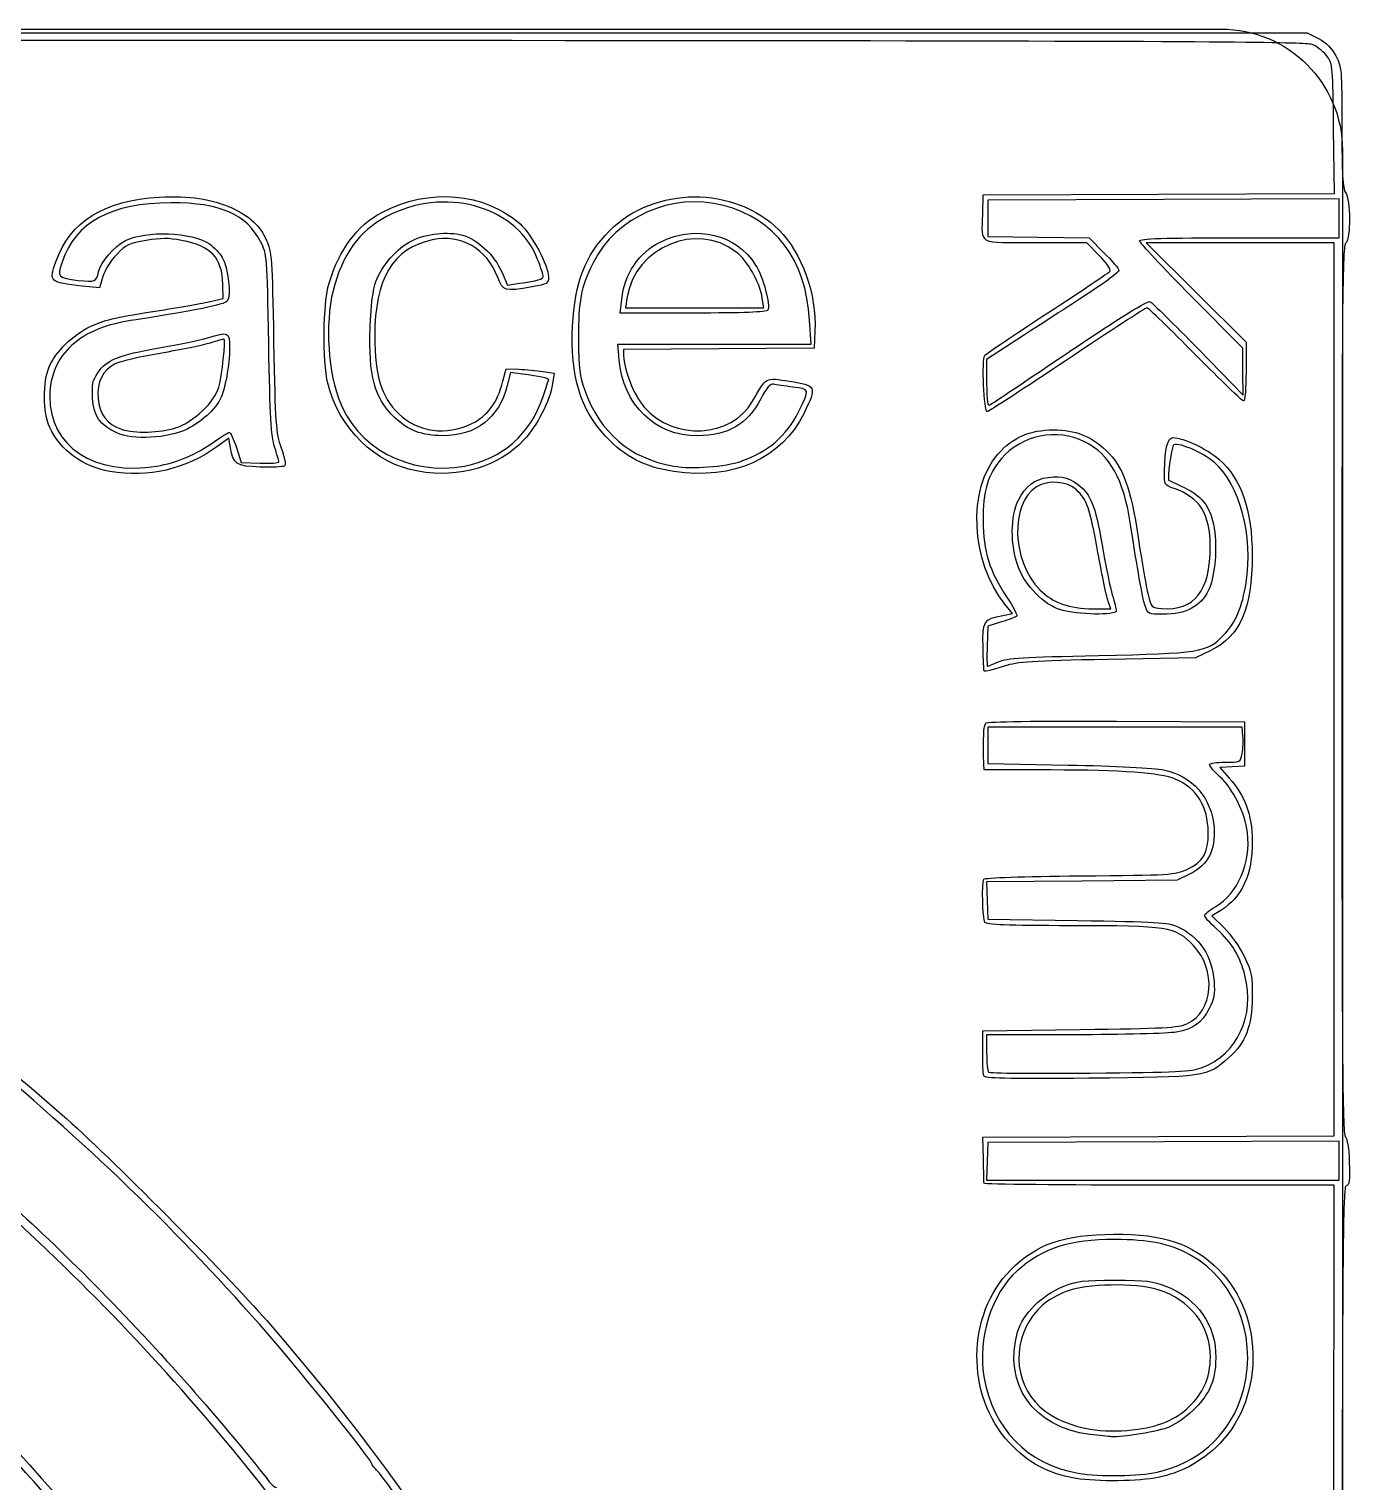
# Model space of a CAD drawing. Extents: x 30.9 to 96.9, y 156.2 to 225.1.
# Drawn here: x 81.48 to 96.92, y 208.09 to 225.06 of the extents above; entities that cross this region are included whole.
import ezdxf

# ---------------------------------------------------------------- set-up
doc = ezdxf.new("R2010")
doc.units = 0
doc.layers.add('Layer_1', color=7, linetype='CONTINUOUS')

msp = doc.modelspace()

# ---------------------------------------------------------------- linework, layer by layer
at = {"layer": 'Layer_1', "color": 3}
for p, q in [((32.344721, 225.064453), (95.400976, 225.064453)), ((63.88461, 225.022209), (96.40918, 225.022209)), ((96.40918, 225.022209), (96.54107, 224.952409)), ((96.72583, 223.143459), (96.71683, 223.899299)), ((96.819675, 223.645754), (96.819675, 157.5895)), ((92.61693, 222.899999), (92.62093, 223.127459)), ((92.62093, 223.127459), (94.67338, 223.135459)), ((94.73052, 223.073137), (92.67856, 223.065137)), ((92.67856, 223.065137), (92.67856, 222.852837)), ((94.67338, 223.135459), (96.72583, 223.143459)), ((96.78247, 223.081137), (94.73052, 223.073137)), ((96.78247, 222.853467), (96.78247, 223.081137)), ((92.67856, 222.852837), (92.67856, 222.640537)), ((96.78247, 222.625787), (96.78247, 222.853467)), ((92.67856, 222.640537), (93.26897, 222.632537)), ((93.83289, 222.566379), (93.23562, 222.566379)), ((93.26897, 222.632537), (93.85938, 222.624537)), ((93.97914, 222.417639), (93.83289, 222.566379)), ((93.85938, 222.624537), (94.03372, 222.451777)), ((95.62495, 222.565849), (94.52705, 222.565499)), ((94.52705, 222.565499), (95.11008, 221.985209)), ((95.61641, 222.625787), (96.78247, 222.625787)), ((96.72286, 222.566209), (95.62495, 222.565849)), ((96.72286, 217.349949), (96.72286, 222.566209)), ((86.99823, 222.227697), (87.06443, 222.073637)), ((82.30052, 222.041727), (82.09848, 222.062327)), ((82.33992, 222.173497), (82.30052, 222.041727)), ((83.74388, 221.915617), (83.74088, 222.081477)), ((87.06443, 222.073637), (87.20611, 222.094037)), ((83.57731, 221.877417), (83.74388, 221.915617)), ((88.38421, 221.746197), (88.401, 221.909167)), ((88.46601, 221.935827), (88.44551, 221.806937)), ((90.06121, 221.806937), (90.04249, 221.920667)), ((95.65562, 221.336797), (95.053, 221.944307)), ((95.11008, 221.985209), (95.6931, 221.404909)), ((89.2347, 221.746197), (88.38421, 221.746197)), ((88.44551, 221.806937), (89.25336, 221.806937)), ((89.25336, 221.806937), (90.06121, 221.806937)), ((90.61253, 221.382257), (90.59493, 221.662797)), ((90.65794, 221.537117), (90.64894, 221.336637)), ((88.37017, 221.203577), (88.35397, 221.382257)), ((88.35397, 221.382257), (89.48325, 221.382257)), ((89.48325, 221.382257), (90.61253, 221.382257)), ((93.09501, 221.483827), (92.66342, 221.202097)), ((95.6931, 221.404909), (95.6931, 221.060629)), ((89.53589, 221.328637), (88.42284, 221.320637)), ((88.42284, 221.320637), (88.42284, 221.248337)), ((90.64894, 221.336637), (89.53589, 221.328637)), ((92.66342, 221.202097), (92.66342, 220.926817)), ((93.63697, 221.300557), (93.63673, 221.300407)), ((95.13765, 221.323307), (95.65862, 220.788817)), ((95.65762, 221.062807), (95.65562, 221.336797)), ((87.01302, 220.950907), (87.05012, 221.094177)), ((87.05012, 221.094177), (87.19893, 221.089177)), ((87.10228, 221.050637), (87.06388, 220.900587)), ((87.24017, 221.032537), (87.10228, 221.050637)), ((87.47994, 221.064077), (87.61216, 221.044377)), ((87.61216, 221.044377), (87.59236, 220.917867)), ((95.65862, 220.788817), (95.65762, 221.062807)), ((82.50183, 220.345757), (82.50184, 220.345757)), ((83.1874, 220.403537), (83.1874, 220.403557)), ((83.8126, 220.285457), (83.66911, 220.182217)), ((83.8305, 220.173477), (83.8126, 220.285457)), ((83.89903, 220.176747), (83.95563, 220.002357)), ((83.95563, 220.002357), (84.17521, 219.993357)), ((89.8023, 220.017877), (89.80227, 220.017947)), ((82.42241, 219.896807), (82.42221, 219.896787)), ((82.97137, 219.958707), (82.97129, 219.958687)), ((86.02162, 219.897877), (86.02166, 219.897417)), ((86.5623, 219.959437), (86.56232, 219.959517)), ((89.01048, 219.895797), (89.01061, 219.896117)), ((92.96376, 218.234607), (92.87596, 218.345177)), ((94.1154, 218.289037), (94.0854, 218.368137)), ((94.0854, 218.368137), (94.08541, 218.368047)), ((92.83581, 218.137307), (92.67838, 218.089907)), ((92.8513, 218.214007), (92.96376, 218.234607)), ((93.53029, 218.277757), (93.53059, 218.277747)), ((93.91171, 218.291037), (94.1154, 218.289037)), ((92.67838, 218.089907), (92.66938, 217.855847)), ((95.28304, 217.805007), (95.10132, 217.717807)), ((92.80338, 217.672987), (92.80334, 217.672847)), ((95.10132, 217.717807), (94.07855, 217.699107)), ((92.63164, 217.568707), (92.63159, 217.568607)), ((96.72286, 212.133659), (96.72286, 217.349949)), ((94.17968, 216.977177), (95.67708, 216.969177)), ((95.67708, 216.969177), (95.67708, 216.711387)), ((94.16234, 216.908927), (92.67827, 216.908927)), ((92.67827, 216.908927), (92.67827, 216.696627)), ((95.64641, 216.908927), (94.16234, 216.908927)), ((95.65641, 216.804817), (95.64641, 216.908927)), ((92.67827, 216.696627), (92.67827, 216.484327)), ((95.67708, 216.711387), (95.67708, 216.453597)), ((92.63295, 216.408257), (92.63095, 216.476457)), ((92.67827, 216.484327), (93.61717, 216.465827)), ((95.53127, 216.444597), (95.38546, 216.435597)), ((95.38546, 216.435597), (95.49675, 216.312237)), ((95.67708, 216.453597), (95.53127, 216.444597)), ((93.41286, 216.407897), (92.63295, 216.408257)), ((93.7749, 215.109487), (92.66056, 215.099487)), ((92.66056, 215.099487), (92.66956, 214.881917)), ((94.88924, 215.119487), (93.7749, 215.109487)), ((95.04067, 215.195287), (94.88924, 215.119487)), ((92.66956, 214.881917), (92.67856, 214.664347)), ((95.39875, 214.767467), (95.29347, 214.702267)), ((92.67856, 214.664347), (93.72347, 214.649247)), ((95.29347, 214.702267), (95.43663, 214.562237)), ((92.61776, 213.360497), (93.75352, 213.375697)), ((92.61704, 213.117867), (92.61776, 213.360497)), ((93.68907, 213.314767), (92.66344, 213.314767)), ((92.66344, 213.314767), (92.66344, 213.107527)), ((95.18132, 212.931067), (95.18103, 212.931377)), ((92.62882, 212.835697), (92.62854, 212.835477)), ((92.61934, 212.117659), (94.67111, 212.125659)), ((92.62534, 211.859879), (92.61934, 212.117659)), ((92.67831, 212.055917), (92.66931, 211.836037)), ((94.73027, 212.063917), (92.67831, 212.055917)), ((94.67111, 212.125659), (96.72286, 212.133659)), ((96.78221, 212.071917), (94.73027, 212.063917)), ((96.78221, 211.844247), (96.78221, 212.071917)), ((96.78201, 211.616157), (96.78221, 211.844247)), ((92.66931, 211.836037), (92.66031, 211.616157)), ((92.66031, 211.616157), (94.72116, 211.616157)), ((96.72281, 211.556539), (94.67839, 211.556539)), ((94.72116, 211.616157), (96.78201, 211.616157)), ((96.71481, 199.963539), (96.72281, 211.556539)), ((93.86785, 208.645707), (93.86786, 208.645747)), ((94.42988, 208.705857), (94.42988, 208.705847)), ((93.70897, 208.130837), (93.70893, 208.130807)), ((94.65513, 208.204787), (94.65513, 208.204807))]:
    msp.add_line(p, q, dxfattribs=at)
for points in [[(96.47845, 224.879289), (96.37985, 224.929689), (94.75629, 224.932289), (63.87653, 224.932289)], [(95.400976, 225.064453), (96.186936, 225.064453), (96.819675, 224.431713), (96.819675, 223.645754)], [(96.54107, 224.952409), (96.63117, 224.904709), (96.69502, 224.840769), (96.7427, 224.750509)], [(96.64503, 224.740709), (96.61053, 224.787809), (96.53558, 224.850129), (96.47845, 224.879289)], [(96.7427, 224.750509), (96.8097, 224.623659), (96.8124, 224.590709), (96.8124, 223.917239)], [(96.71683, 223.899299), (96.70883, 224.608249), (96.70383, 224.660469), (96.64503, 224.740709)], [(96.8124, 223.917239), (96.8124, 223.368159), (96.8214, 223.203009), (96.8544, 223.155939)], [(87.42188, 222.365317), (87.19583, 222.970327), (86.39578, 223.223407), (85.71611, 222.904917)], [(88.25898, 222.708127), (88.78366, 223.233517), (89.71785, 223.236907), (90.23875, 222.715127)], [(81.79039, 222.345027), (81.95582, 222.815427), (82.35233, 223.063517), (82.99777, 223.100447)], [(82.99777, 223.100447), (83.34712, 223.120447), (83.61101, 223.081047), (83.8442, 222.974317)], [(85.59967, 222.923077), (86.13948, 223.211177), (86.80584, 223.155517), (87.21234, 222.788367)], [(89.58798, 223.003827), (88.98876, 223.160117), (88.33342, 222.871487), (88.0667, 222.333817)], [(96.8544, 223.155939), (96.9159, 223.068039), (96.9186, 222.616229), (96.8584, 222.565819)], [(83.13801, 223.034397), (82.43175, 223.033397), (82.02208, 222.810207), (81.86233, 222.340737)], [(84.18126, 222.580817), (84.01667, 222.900937), (83.70705, 223.035557), (83.13801, 223.034397)], [(83.8442, 222.974317), (84.05903, 222.875917), (84.17225, 222.770907), (84.25257, 222.595537)], [(84.98134, 222.093717), (85.10251, 222.493067), (85.30641, 222.766547), (85.59967, 222.923077)], [(85.71611, 222.904917), (85.37378, 222.744507), (85.17048, 222.493547), (85.04766, 222.079807)], [(90.59493, 221.662797), (90.55033, 222.372657), (90.19539, 222.845407), (89.58798, 223.003827)], [(93.23562, 222.566379), (92.54977, 222.566379), (92.61024, 222.533779), (92.61693, 222.899999)], [(82.60334, 222.592187), (82.84556, 222.714077), (83.37692, 222.693507), (83.58329, 222.554287)], [(87.21234, 222.788367), (87.35343, 222.660947), (87.54464, 222.303517), (87.54464, 222.167217)], [(87.82601, 221.592287), (87.85121, 222.106157), (87.97408, 222.422837), (88.25898, 222.708127)], [(89.73321, 222.462987), (89.27302, 222.814467), (88.55842, 222.517187), (88.46601, 221.935827)], [(88.85595, 222.578397), (89.27148, 222.781527), (89.73625, 222.667697), (89.96474, 222.306957)], [(90.23875, 222.715127), (90.50713, 222.446387), (90.67702, 221.968957), (90.65794, 221.537117)], [(82.28886, 222.226377), (82.31466, 222.344037), (82.47055, 222.525367), (82.60334, 222.592187)], [(82.84481, 222.595077), (82.64598, 222.561977), (82.61081, 222.545177), (82.50132, 222.431717)], [(83.25782, 222.595797), (83.10872, 222.623997), (83.01731, 222.623797), (82.84481, 222.595077)], [(83.74088, 222.081477), (83.73488, 222.390787), (83.60413, 222.530357), (83.25782, 222.595797)], [(83.58329, 222.554287), (83.63639, 222.518487), (83.70447, 222.446967), (83.7345, 222.395477)], [(84.27726, 221.383127), (84.25856, 222.429587), (84.25856, 222.430437), (84.18126, 222.580817)], [(84.25257, 222.595537), (84.31047, 222.469147), (84.31647, 222.381677), (84.33467, 221.412727)], [(86.18792, 222.601577), (85.72723, 222.505277), (85.51501, 222.149417), (85.51577, 221.474487)], [(85.52896, 222.116107), (85.59496, 222.298467), (85.78317, 222.512407), (85.94735, 222.591847)], [(85.94735, 222.591847), (86.11647, 222.673747), (86.37446, 222.702237), (86.54035, 222.657447)], [(86.95388, 222.160327), (86.82485, 222.498647), (86.52415, 222.671877), (86.18792, 222.601577)], [(86.54035, 222.657447), (86.71347, 222.610747), (86.91491, 222.421657), (86.99823, 222.227697)], [(88.401, 221.909167), (88.4314, 222.203817), (88.60144, 222.453977), (88.85595, 222.578397)], [(94.45036, 222.588787), (94.45036, 222.617187), (94.71968, 222.625787), (95.61641, 222.625787)], [(95.053, 221.944307), (94.72154, 222.278437), (94.45036, 222.568457), (94.45036, 222.588787)], [(96.8584, 222.565819), (96.8181, 222.532319), (96.8128, 221.925439), (96.8128, 217.347629)], [(82.50132, 222.431717), (82.43202, 222.359817), (82.36234, 222.248447), (82.33992, 222.173497)], [(83.7345, 222.395477), (83.8045, 222.275457), (83.84165, 221.946047), (83.7919, 221.886077)], [(90.04249, 221.920667), (90.01079, 222.112857), (89.87131, 222.357517), (89.73321, 222.462987)], [(94.10702, 222.239039), (94.11712, 222.255439), (94.05962, 222.335839), (93.97914, 222.417639)], [(94.03372, 222.451777), (94.12962, 222.356777), (94.20806, 222.263017), (94.20806, 222.243457)], [(82.09848, 222.062327), (81.71982, 222.100927), (81.70827, 222.111527), (81.79039, 222.345027)], [(81.86233, 222.340737), (81.80333, 222.167347), (81.81283, 222.156847), (82.05297, 222.128577)], [(82.05297, 222.128577), (82.24641, 222.105777), (82.26401, 222.113077), (82.28886, 222.226377)], [(87.48408, 222.172937), (87.48408, 222.187237), (87.45608, 222.273757), (87.42188, 222.365317)], [(88.0667, 222.333817), (87.92143, 222.040957), (87.8927, 221.891357), (87.89561, 221.442917)], [(89.96474, 222.306957), (90.05314, 222.167387), (90.14133, 221.837197), (90.10565, 221.779397)], [(93.37772, 221.747819), (93.7687, 222.001579), (94.09688, 222.222619), (94.10702, 222.239039)], [(94.20806, 222.243457), (94.20806, 222.223857), (94.05473, 222.108367), (93.86733, 221.986727)], [(84.96634, 220.927367), (84.90354, 221.179647), (84.91234, 221.866367), (84.98134, 222.093717)], [(85.04766, 222.079807), (84.93672, 221.706067), (84.95536, 221.140837), (85.09136, 220.753267)], [(85.46236, 221.582177), (85.47236, 221.841367), (85.49476, 222.021857), (85.52896, 222.116107)], [(87.35287, 222.052637), (87.02938, 221.996237), (87.01499, 222.000137), (86.95388, 222.160327)], [(87.20611, 222.094037), (87.41421, 222.124137), (87.48408, 222.143937), (87.48408, 222.172937)], [(87.54464, 222.167217), (87.54464, 222.091317), (87.53224, 222.083917), (87.35287, 222.052637)], [(83.7919, 221.886077), (83.7571, 221.844077), (83.41277, 221.773747), (82.72907, 221.669087)], [(82.89585, 221.760107), (83.17903, 221.803607), (83.48568, 221.856407), (83.57731, 221.877417)], [(93.86733, 221.986727), (93.67993, 221.865087), (93.33239, 221.638787), (93.09501, 221.483827)], [(93.63673, 221.300407), (94.22982, 221.699987), (94.54289, 221.893717), (94.57238, 221.879367)], [(94.57238, 221.879367), (94.59668, 221.867467), (94.85112, 221.617287), (95.13765, 221.323307)], [(82.19171, 221.588177), (82.34188, 221.661777), (82.4873, 221.697317), (82.89585, 221.760107)], [(90.10565, 221.779397), (90.09165, 221.756697), (89.8175, 221.746197), (89.2347, 221.746197)], [(92.64024, 221.251619), (92.65484, 221.270819), (92.98674, 221.494079), (93.37772, 221.747819)], [(94.53585, 221.808169), (94.52175, 221.808169), (94.1028, 221.535219), (93.60485, 221.201609)], [(95.10005, 221.262259), (94.80383, 221.562509), (94.54994, 221.808169), (94.53585, 221.808169)], [(81.71224, 221.119017), (81.78954, 221.296727), (81.98261, 221.485637), (82.19171, 221.588177)], [(82.72907, 221.669087), (82.367, 221.613687), (82.15478, 221.528987), (81.97875, 221.369747)], [(83.56187, 221.456797), (83.80886, 221.532097), (83.81932, 221.527397), (83.81932, 221.342377)], [(85.74757, 220.527037), (85.50878, 220.757817), (85.44047, 221.010537), (85.46236, 221.582177)], [(88.21363, 220.305657), (87.91788, 220.618787), (87.79782, 221.017277), (87.82601, 221.592287)], [(81.97875, 221.369747), (81.80646, 221.213877), (81.72172, 221.019407), (81.71992, 220.775747)], [(82.99553, 221.339047), (83.22373, 221.378447), (83.47859, 221.431447), (83.56187, 221.456797)], [(83.59217, 221.396127), (83.50887, 221.370727), (83.24593, 221.316327), (83.00782, 221.275227)], [(83.75562, 221.442627), (83.74862, 221.442447), (83.67552, 221.421527), (83.59217, 221.396127)], [(83.69562, 220.881877), (83.73022, 221.007117), (83.77692, 221.443207), (83.75562, 221.442627)], [(84.34506, 220.184277), (84.30546, 220.306657), (84.29236, 220.537977), (84.27726, 221.383127)], [(84.33467, 221.412727), (84.35297, 220.436507), (84.35887, 220.353387), (84.42197, 220.172217)], [(85.51577, 221.474487), (85.51612, 221.012257), (85.59207, 220.765467), (85.79298, 220.572547)], [(87.89561, 221.442917), (87.89761, 221.102887), (87.90941, 221.003047), (87.96391, 220.853937)], [(82.28, 221.048687), (82.38135, 221.199807), (82.52394, 221.257667), (82.99553, 221.339047)], [(83.00782, 221.275227), (82.76971, 221.234127), (82.53401, 221.179327), (82.48403, 221.153417)], [(83.81932, 221.342377), (83.81932, 221.141847), (83.76662, 220.848657), (83.71138, 220.741647)], [(89.28629, 220.312407), (88.79203, 220.309407), (88.41822, 220.672957), (88.37017, 221.203577)], [(88.42284, 221.248337), (88.42284, 221.087197), (88.54493, 220.782897), (88.66384, 220.647617)], [(92.67034, 220.595039), (92.63294, 220.595039), (92.60494, 221.205389), (92.64024, 221.251619)], [(93.60485, 221.201609), (93.1069, 220.867999), (92.68636, 220.595039), (92.67034, 220.595039)], [(92.70452, 220.675797), (92.72712, 220.689097), (93.14673, 220.970277), (93.63697, 221.300557)], [(95.6659, 220.716349), (95.6509, 220.716349), (95.39627, 220.962009), (95.10005, 221.262259)], [(81.71924, 220.409717), (81.64034, 220.584317), (81.63664, 220.945897), (81.71224, 221.119017)], [(82.2204, 220.753957), (82.2104, 220.913327), (82.21968, 220.958977), (82.28, 221.048687)], [(82.48403, 221.153417), (82.3384, 221.078017), (82.26926, 220.939967), (82.28312, 220.752277)], [(87.19893, 221.089177), (87.28073, 221.086177), (87.40723, 221.074877), (87.47994, 221.064077)], [(87.54464, 220.969537), (87.54464, 220.984937), (87.44359, 221.005937), (87.24017, 221.032537)], [(89.9278, 220.715617), (90.09816, 221.008257), (90.0684, 220.992187), (90.36091, 220.949447)], [(95.6931, 221.060629), (95.6931, 220.871279), (95.6808, 220.716349), (95.6659, 220.716349)], [(83.1874, 220.403557), (83.39637, 220.470957), (83.64727, 220.707127), (83.69562, 220.881877)], [(86.02166, 219.897417), (85.52509, 219.981017), (85.09825, 220.397587), (84.96634, 220.927367)], [(87.06388, 220.900587), (86.96598, 220.517957), (86.69954, 220.311227), (86.30757, 220.313687)], [(86.64817, 220.454477), (86.83722, 220.547077), (86.94706, 220.696557), (87.01302, 220.950907)], [(87.59236, 220.917867), (87.56186, 220.722817), (87.41172, 220.429517), (87.25845, 220.265427)], [(87.48204, 220.769747), (87.51644, 220.872087), (87.54464, 220.961997), (87.54464, 220.969537)], [(87.96391, 220.853937), (88.15157, 220.340577), (88.49024, 220.050257), (89.00896, 219.958077)], [(90.17451, 220.915917), (90.13761, 220.926117), (90.09731, 220.879817), (90.02493, 220.743797)], [(90.40051, 220.882017), (90.30401, 220.893017), (90.20232, 220.908317), (90.17451, 220.915917)], [(90.36091, 220.949447), (90.67472, 220.903547), (90.68267, 220.886147), (90.5302, 220.577167)], [(90.46511, 220.590497), (90.59951, 220.858347), (90.59928, 220.859367), (90.40051, 220.882017)], [(92.66342, 220.926817), (92.66342, 220.703277), (92.67142, 220.656097), (92.70452, 220.675797)], [(81.71992, 220.775747), (81.71592, 220.182277), (82.23864, 219.840747), (82.97137, 219.958707)], [(82.50184, 220.345757), (82.29911, 220.442857), (82.2337, 220.537727), (82.2204, 220.753957)], [(82.28312, 220.752277), (82.29662, 220.569337), (82.39312, 220.441047), (82.55687, 220.388337)], [(83.71138, 220.741647), (83.64618, 220.615447), (83.49322, 220.477057), (83.32347, 220.390757)], [(85.09136, 220.753267), (85.29365, 220.176907), (85.91609, 219.840997), (86.5623, 219.959437)], [(86.56232, 219.959517), (87.00534, 220.040717), (87.33428, 220.330487), (87.48204, 220.769747)], [(88.66384, 220.647617), (89.01354, 220.249797), (89.6774, 220.285517), (89.9278, 220.715617)], [(90.02493, 220.743797), (89.86519, 220.443707), (89.64418, 220.314627), (89.28629, 220.312407)], [(86.30757, 220.313687), (86.06132, 220.314687), (85.90517, 220.374687), (85.74757, 220.527037)], [(85.79298, 220.572547), (86.01889, 220.355567), (86.3523, 220.309527), (86.64817, 220.454477)], [(90.5302, 220.577167), (90.26704, 220.043977), (89.70809, 219.793367), (89.01048, 219.895797)], [(89.80227, 220.017947), (90.10471, 220.122147), (90.32601, 220.313297), (90.46511, 220.590497)], [(82.42221, 219.896787), (82.1064, 219.950187), (81.83852, 220.145687), (81.71924, 220.409717)], [(83.32347, 220.390757), (83.10972, 220.282097), (82.6835, 220.258757), (82.50183, 220.345757)], [(82.55687, 220.388337), (82.70957, 220.339137), (83.01039, 220.346437), (83.1874, 220.403537)], [(83.64215, 220.245357), (83.72295, 220.303557), (83.80117, 220.351127), (83.81583, 220.351127)], [(83.81583, 220.351127), (83.83053, 220.351127), (83.86793, 220.272627), (83.89903, 220.176747)], [(92.79586, 220.099367), (92.9675, 220.294607), (93.16574, 220.380917), (93.44343, 220.381297)], [(93.80749, 220.242767), (93.48527, 220.403547), (93.06939, 220.320067), (92.83672, 220.047847)], [(93.44343, 220.381297), (93.7009, 220.381637), (93.87854, 220.311897), (94.05974, 220.139277)], [(83.66911, 220.182217), (83.30409, 219.919627), (82.87207, 219.820717), (82.42241, 219.896807)], [(82.97129, 219.958687), (83.1997, 219.995487), (83.43388, 220.095517), (83.64215, 220.245357)], [(84.17644, 219.947667), (83.89572, 219.956667), (83.86152, 219.979167), (83.8305, 220.173477)], [(84.39446, 220.008557), (84.39418, 220.021857), (84.37206, 220.100857), (84.34506, 220.184277)], [(84.42197, 220.172217), (84.46567, 220.046637), (84.47857, 219.971227), (84.45847, 219.958767)], [(87.25845, 220.265427), (86.96165, 219.947697), (86.51467, 219.814867), (86.02162, 219.897877)], [(89.01061, 219.896117), (88.66606, 219.946717), (88.4457, 220.059947), (88.21363, 220.305657)], [(94.34457, 219.274617), (94.26457, 219.805107), (94.10377, 220.094927), (93.80749, 220.242767)], [(94.74102, 219.901887), (94.74602, 220.169637), (94.77772, 220.290597), (94.84256, 220.290597)], [(94.84242, 220.197297), (94.81972, 220.160597), (94.77232, 219.802647), (94.78902, 219.794137)], [(95.32447, 219.998817), (95.17219, 220.129347), (94.8758, 220.251377), (94.84242, 220.197297)], [(94.84256, 220.290597), (94.95826, 220.290597), (95.24385, 220.156267), (95.37624, 220.039577)], [(84.17521, 219.993357), (84.29597, 219.988357), (84.39464, 219.995357), (84.39446, 220.008557)], [(89.00896, 219.958077), (89.22111, 219.920377), (89.60274, 219.949077), (89.8023, 220.017877)], [(92.87596, 218.345177), (92.47533, 218.849357), (92.43688, 219.691007), (92.79586, 220.099367)], [(92.83672, 220.047847), (92.67602, 219.859847), (92.61855, 219.666037), (92.62093, 219.320107)], [(94.05974, 220.139277), (94.25505, 219.953227), (94.34512, 219.708427), (94.43366, 219.122967)], [(95.69431, 218.593877), (95.77951, 219.142057), (95.62091, 219.744787), (95.32447, 219.998817)], [(95.37624, 220.039577), (95.64081, 219.806387), (95.76385, 219.449167), (95.7651, 218.910667)], [(84.45847, 219.958767), (84.44137, 219.948167), (84.31443, 219.943167), (84.17644, 219.947667)], [(93.03395, 219.562077), (93.11795, 219.726677), (93.22095, 219.804687), (93.38305, 219.826457)], [(93.38305, 219.826457), (93.55048, 219.848957), (93.64151, 219.821457), (93.7659, 219.712487)], [(94.85275, 219.696367), (94.73814, 219.736667), (94.73788, 219.737167), (94.74102, 219.901887)], [(93.24444, 219.715417), (92.93328, 219.519867), (92.95646, 218.842827), (93.28554, 218.513257)], [(93.71194, 219.680817), (93.60192, 219.783737), (93.37934, 219.800217), (93.24444, 219.715417)], [(93.96303, 218.949637), (93.86553, 219.480087), (93.83668, 219.564127), (93.71194, 219.680817)], [(93.7659, 219.712487), (93.8928, 219.600907), (93.94249, 219.458147), (94.02454, 218.969327)], [(94.78902, 219.794137), (94.79402, 219.791137), (94.87642, 219.752337), (94.97165, 219.707137)], [(95.27483, 219.021517), (95.27283, 219.400077), (95.15302, 219.590807), (94.85275, 219.696367)], [(94.97165, 219.707137), (95.19758, 219.599927), (95.29455, 219.457557), (95.32854, 219.183167)], [(93.03095, 218.784667), (92.93935, 219.029947), (92.94075, 219.378997), (93.03395, 219.562077)], [(92.62093, 219.320107), (92.62293, 218.965577), (92.69733, 218.726477), (92.89591, 218.431917)], [(94.51441, 218.326857), (94.48041, 218.433907), (94.42351, 218.751447), (94.34457, 219.274617)], [(95.32854, 219.183167), (95.35624, 218.958907), (95.32154, 218.633357), (95.25554, 218.507037)], [(94.43366, 219.122967), (94.47656, 218.839387), (94.52846, 218.539137), (94.54903, 218.455737)], [(94.70759, 218.294117), (95.08952, 218.262617), (95.27827, 218.504677), (95.27483, 219.021517)], [(68.46379, 218.802949), (73.43095, 217.955649), (78.04702, 215.743009), (81.86583, 212.378879)], [(94.08541, 218.368047), (94.06891, 218.411547), (94.01381, 218.673267), (93.96303, 218.949637)], [(94.02454, 218.969327), (94.05824, 218.768077), (94.10634, 218.536067), (94.1313, 218.453747)], [(95.7651, 218.910667), (95.7661, 218.299497), (95.62178, 217.967497), (95.28304, 217.805007)], [(93.53059, 218.277747), (93.32939, 218.339647), (93.11655, 218.555557), (93.03095, 218.784667)], [(93.28554, 218.513257), (93.44035, 218.358237), (93.62121, 218.294047), (93.91171, 218.291037)], [(95.25554, 218.507037), (95.15425, 218.312107), (94.99411, 218.228257), (94.72314, 218.228257)], [(95.42736, 217.978627), (95.56911, 218.124307), (95.65046, 218.311827), (95.69431, 218.593877)], [(92.89591, 218.431917), (92.97221, 218.318727), (93.02531, 218.216797), (93.01392, 218.205407)], [(94.1313, 218.453747), (94.1562, 218.371447), (94.1768, 218.287017), (94.1769, 218.266157)], [(94.72314, 218.228257), (94.54961, 218.228257), (94.54505, 218.230257), (94.51441, 218.326857)], [(94.54903, 218.455737), (94.58543, 218.308057), (94.58963, 218.303837), (94.70759, 218.294117)], [(92.62079, 217.843737), (92.61019, 218.144707), (92.62779, 218.173127), (92.8513, 218.214007)], [(93.01392, 218.205407), (93.00252, 218.194007), (92.92242, 218.163307), (92.83581, 218.137307)], [(94.1769, 218.266157), (94.17726, 218.211957), (93.71754, 218.220157), (93.53029, 218.277757)], [(93.97104, 217.745547), (95.15378, 217.769847), (95.23718, 217.783147), (95.42736, 217.978627)], [(92.63159, 217.568607), (92.63088, 217.572607), (92.62559, 217.696587), (92.62079, 217.843737)], [(92.66938, 217.855847), (92.66438, 217.727107), (92.66638, 217.621787), (92.67338, 217.621787)], [(92.86707, 217.621107), (92.68472, 217.563907), (92.63434, 217.552607), (92.63164, 217.568707)], [(92.67338, 217.621787), (92.68038, 217.621787), (92.73888, 217.644787), (92.80338, 217.672987)], [(92.80334, 217.672847), (92.90224, 217.716047), (93.08482, 217.727347), (93.97104, 217.745547)], [(94.07855, 217.699107), (93.18219, 217.682707), (93.03245, 217.673007), (92.86707, 217.621107)], [(96.8128, 217.347629), (96.8128, 213.147359), (96.8198, 212.159789), (96.852, 212.127299)], [(92.63095, 216.476457), (92.62075, 216.781247), (92.62795, 216.930287), (92.65275, 216.955477)], [(92.65275, 216.955477), (92.67135, 216.974077), (93.23683, 216.982177), (94.17968, 216.977177)], [(95.64741, 216.600097), (95.65781, 216.655397), (95.66181, 216.747547), (95.65641, 216.804817)], [(95.44821, 216.499487), (95.62844, 216.499487), (95.62856, 216.499557), (95.64741, 216.600097)], [(93.61717, 216.465827), (94.15345, 216.455327), (94.62981, 216.431827), (94.72802, 216.411027)], [(95.26785, 216.469087), (95.26785, 216.485987), (95.34785, 216.499487), (95.44821, 216.499487)], [(95.38872, 216.329347), (95.32222, 216.389447), (95.26785, 216.452367), (95.26785, 216.469087)], [(94.86674, 216.301017), (94.68892, 216.375417), (94.25481, 216.407327), (93.41286, 216.407897)], [(94.72802, 216.411027), (95.06834, 216.339127), (95.2936, 216.080517), (95.31904, 215.732407)], [(95.25169, 215.679207), (95.24969, 215.980727), (95.11635, 216.196577), (94.86674, 216.301017)], [(95.71001, 215.679277), (95.68511, 215.899107), (95.54025, 216.192257), (95.38872, 216.329347)], [(95.49675, 216.312237), (95.68456, 216.104077), (95.76177, 215.891847), (95.76509, 215.574727)], [(95.00039, 215.245517), (95.1966, 215.336317), (95.25307, 215.433797), (95.25169, 215.679207)], [(95.31904, 215.732407), (95.33834, 215.468687), (95.25134, 215.300747), (95.04067, 215.195287)], [(95.34029, 214.812747), (95.59729, 214.963557), (95.7504, 215.322387), (95.71001, 215.679277)], [(95.76509, 215.574727), (95.76909, 215.188207), (95.64828, 214.921897), (95.39875, 214.767467)], [(93.75429, 215.170817), (94.81143, 215.179817), (94.86517, 215.183017), (95.00039, 215.245517)], [(82.16872, 210.328169), (80.15021, 212.355479), (77.96317, 213.929459), (75.3844, 215.210749)], [(92.64336, 214.626717), (92.61536, 214.672017), (92.60546, 215.090127), (92.63136, 215.132117)], [(92.63136, 215.132117), (92.64236, 215.149917), (93.08416, 215.165217), (93.75429, 215.170817)], [(95.20728, 214.707867), (95.20728, 214.722667), (95.26708, 214.769767), (95.34029, 214.812747)], [(71.74991, 214.721757), (76.17401, 213.190957), (80.05657, 210.357187), (82.88115, 206.597397)], [(93.64382, 214.588817), (92.89487, 214.588817), (92.6613, 214.597817), (92.64336, 214.626717)], [(95.07591, 214.360517), (94.86909, 214.575657), (94.7865, 214.588817), (93.64382, 214.588817)], [(93.72347, 214.649247), (94.64456, 214.635847), (94.78273, 214.627647), (94.88953, 214.579347)], [(94.88953, 214.579347), (95.14583, 214.463657), (95.29795, 214.236667), (95.31977, 213.937367)], [(95.34783, 214.551527), (95.27053, 214.622727), (95.20728, 214.693117), (95.20728, 214.707867)], [(95.43663, 214.562237), (95.51703, 214.483537), (95.62098, 214.335877), (95.67385, 214.225077)], [(95.68093, 214.005437), (95.62243, 214.234177), (95.53283, 214.381037), (95.34783, 214.551527)], [(95.00221, 213.442097), (95.31341, 213.583347), (95.35267, 214.072637), (95.07591, 214.360517)], [(95.67385, 214.225077), (95.75835, 214.047977), (95.76765, 214.000197), (95.76575, 213.754987)], [(95.18103, 212.931377), (95.59152, 213.087357), (95.80079, 213.536987), (95.68093, 214.005437)], [(95.31977, 213.937367), (95.33067, 213.787907), (95.32013, 213.729907), (95.26277, 213.619807)], [(95.76575, 213.754987), (95.76375, 213.414897), (95.68625, 213.216907), (95.48939, 213.043407)], [(95.26277, 213.619807), (95.17347, 213.448737), (95.08223, 213.383727), (94.87783, 213.345367)], [(93.75352, 213.375697), (94.73336, 213.388797), (94.90479, 213.397897), (95.00221, 213.442097)], [(94.87783, 213.345367), (94.78813, 213.328567), (94.25315, 213.314767), (93.68907, 213.314767)], [(84.35859, 209.711859), (83.37126, 210.866809), (82.20946, 212.000509), (80.94739, 213.040549)], [(92.62854, 212.835477), (92.62154, 212.857377), (92.61664, 212.984427), (92.61704, 213.117867)], [(92.66344, 213.107527), (92.66344, 212.993537), (92.67344, 212.890327), (92.68554, 212.878167)], [(95.48939, 213.043407), (95.23718, 212.821097), (95.22118, 212.818777), (93.85617, 212.806697)], [(92.68554, 212.878167), (92.69764, 212.865967), (93.23263, 212.860967), (93.87431, 212.866867)], [(93.87431, 212.866867), (94.89696, 212.876867), (95.05832, 212.884367), (95.18132, 212.931067)], [(93.85617, 212.806697), (92.87314, 212.797697), (92.63873, 212.803697), (92.62882, 212.835697)], [(81.86583, 212.378879), (82.40437, 211.904469), (83.7839, 210.515779), (84.25348, 209.975399)], [(96.852, 212.127299), (96.8764, 212.102399), (96.8945, 211.988309), (96.8998, 211.826019)], [(92.63234, 211.579339), (92.63134, 211.591839), (92.62834, 211.718089), (92.62534, 211.859879)], [(96.8998, 211.826019), (96.9068, 211.610619), (96.90009, 211.561599), (96.8606, 211.546439)], [(94.67839, 211.556539), (93.55396, 211.556539), (92.63323, 211.566839), (92.63234, 211.579339)], [(96.8606, 211.546439), (96.8171, 211.529739), (96.8128, 210.475339), (96.8128, 199.960089)], [(81.21462, 211.373699), (81.81938, 210.846139), (82.64777, 210.006629), (83.35447, 209.205109)], [(92.94461, 210.567877), (93.2479, 210.871577), (93.5647, 210.981157), (94.14724, 210.983847)], [(94.16238, 210.922067), (93.62989, 210.922457), (93.32336, 210.824367), (93.01972, 210.556207)], [(94.14724, 210.983847), (94.73711, 210.986847), (95.06194, 210.876967), (95.37302, 210.570217)], [(95.03844, 210.743577), (94.79184, 210.875787), (94.56631, 210.921737), (94.16238, 210.922067)], [(95.62584, 209.044647), (95.86328, 209.685547), (95.60194, 210.441487), (95.03844, 210.743577)], [(92.92621, 208.550077), (92.4179, 209.095797), (92.42659, 210.049157), (92.94461, 210.567877)], [(93.01972, 210.556207), (92.72227, 210.293517), (92.55612, 209.765117), (92.63122, 209.320697)], [(95.37302, 210.570217), (95.92122, 210.029657), (95.90458, 209.011417), (95.33912, 208.493887)], [(87.04596, 203.503999), (85.75573, 206.110409), (84.19785, 208.290179), (82.16872, 210.328169)], [(93.02494, 209.842307), (93.08474, 210.049547), (93.31331, 210.277967), (93.55758, 210.374567)], [(93.59201, 210.315407), (93.37254, 210.228607), (93.22558, 210.101857), (93.13353, 209.919947)], [(93.55758, 210.374567), (93.71709, 210.437667), (93.78825, 210.446067), (94.16238, 210.446067)], [(94.66768, 210.334907), (94.39959, 210.418007), (93.82508, 210.407507), (93.59201, 210.315407)], [(94.16238, 210.446067), (94.52879, 210.446067), (94.60935, 210.437067), (94.75538, 210.378967)], [(95.27633, 209.544987), (95.28133, 209.908757), (95.043, 210.218607), (94.66768, 210.334907)], [(94.75538, 210.378967), (95.12945, 210.230487), (95.344, 209.922377), (95.33965, 209.539897)], [(82.28945, 204.557657), (80.88711, 206.666227), (79.19974, 208.453587), (77.17131, 209.979107)], [(84.25348, 209.975399), (88.1531, 205.487799), (90.47755, 199.965459), (90.92201, 194.13257)], [(93.86786, 208.645747), (93.21243, 208.722247), (92.85013, 209.236487), (93.02494, 209.842307)], [(93.13353, 209.919947), (92.92173, 209.501427), (93.07583, 209.029927), (93.49041, 208.827957)], [(85.48555, 208.293839), (85.48555, 208.336039), (84.83512, 209.154419), (84.35859, 209.711859)], [(95.0539, 208.994527), (95.21267, 209.167007), (95.27292, 209.316097), (95.27633, 209.544987)], [(95.33965, 209.539897), (95.33765, 209.385927), (95.31845, 209.287077), (95.26955, 209.184037)], [(92.63122, 209.320697), (92.73433, 208.710547), (93.14436, 208.290887), (93.73372, 208.192287)], [(83.35447, 209.205109), (83.64704, 208.873289), (84.15802, 208.261099), (84.27111, 208.106899)], [(95.26955, 209.184037), (95.18805, 209.012137), (94.97915, 208.812247), (94.79642, 208.731307)], [(94.42988, 208.705847), (94.71177, 208.746647), (94.91025, 208.838477), (95.0539, 208.994527)], [(94.65513, 208.204807), (95.12789, 208.316427), (95.46368, 208.606937), (95.62584, 209.044647)], [(93.49041, 208.827957), (93.75811, 208.697537), (94.0818, 208.655467), (94.42988, 208.705857)], [(94.11693, 208.618207), (94.09193, 208.620207), (93.97986, 208.632607), (93.86785, 208.645707)], [(94.79642, 208.731307), (94.67969, 208.679607), (94.24651, 208.607497), (94.11693, 208.618207)], [(93.70893, 208.130807), (93.38254, 208.185407), (93.14965, 208.310197), (92.92621, 208.550077)], [(95.33912, 208.493887), (95.13033, 208.302807), (94.93014, 208.198177), (94.66613, 208.142137)], [(82.90967, 206.400077), (82.35978, 207.134297), (81.64825, 207.989847), (81.21769, 208.434517)], [(85.52715, 208.238639), (85.50425, 208.257139), (85.48555, 208.282039), (85.48555, 208.293839)], [(86.74123, 206.476249), (86.37955, 207.058759), (85.61652, 208.166389), (85.52715, 208.238639)], [(94.66613, 208.142137), (94.44908, 208.096037), (93.95162, 208.090137), (93.70897, 208.130837)], [(93.73372, 208.192287), (93.98607, 208.150087), (94.44998, 208.156387), (94.65513, 208.204787)], [(84.27111, 208.106899), (84.31041, 208.053299), (84.35611, 208.017899), (84.37268, 208.028199)]]:
    msp.add_open_spline(points, degree=3, dxfattribs=at)

doc.saveas('drawing.dxf')
